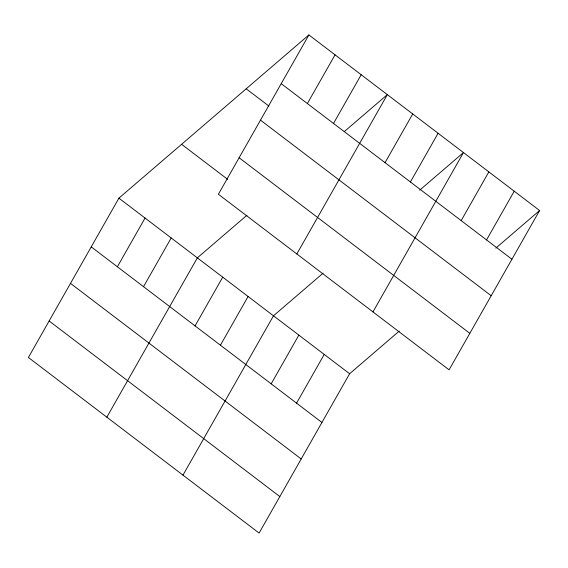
<?xml version="1.0" encoding="UTF-8"?>
<svg xmlns="http://www.w3.org/2000/svg" width="568" height="568" viewBox="0 0 568 568"><rect width="100%" height="100%" fill="white"/><g stroke="black" fill="none" stroke-linecap="round" stroke-linejoin="round"><path stroke-width="0.85" d="M308.9 34.932L218.389 194.256L449.089 369.846L539.6 210.522L308.9 34.932L118.911 198.154L28.4 357.478L259.1 533.068L349.611 373.744L399.24 331.101M117.377 266.775L145.053 218.055M143.526 286.677L171.202 237.956M106.841 417.182L197.344 257.858L246.981 215.215M307.373 103.553L335.049 54.833M195.051 325.89L222.72 277.17M333.515 123.448L361.191 74.735M220.427 345.202L248.102 296.482M296.83 253.96L387.34 94.636L344.236 131.662M182.967 475.125L273.478 315.801L323.114 273.158M385.04 162.668L412.716 113.948M271.177 383.833L298.853 335.113M410.415 181.98L438.091 133.26M296.553 403.145L324.229 354.425M372.963 311.903L463.467 152.579L419.709 190.166M461.173 220.611L488.849 171.891M486.549 239.923L514.225 191.203M495.843 248.109L539.6 210.522M281.224 83.652L511.924 259.235M246.207 88.8L268.912 106.081M260.492 120.153L491.192 295.736M239.128 157.762L469.828 333.345M181.604 144.293L227.704 179.381M118.911 198.154L349.611 373.744M91.235 246.874L321.935 422.457M70.496 283.375L301.196 458.958M49.132 320.984L279.832 496.567"/></g></svg>
